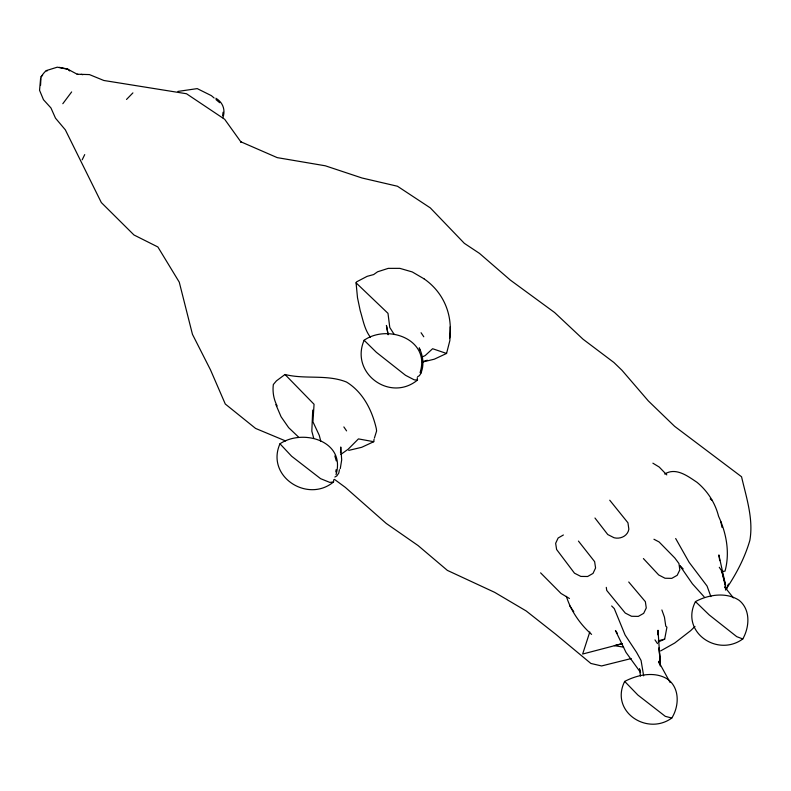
<?xml version="1.0" encoding="UTF-8"?>
<svg xmlns="http://www.w3.org/2000/svg" width="791" height="791" viewBox="0 0 791 791"><rect width="100%" height="100%" fill="white"/><g stroke="black" fill="none" stroke-linecap="round" stroke-linejoin="round"><path stroke-width="1.19" d="M417.628 376.704L419.428 375.656L420.723 373.56L420.743 371.404M423.976 278.778L423.976 278.778C443.613 292.324 452.838 314.64 449.723 337.975M450.208 326.861L449.871 340.496L446.559 353.458L434.308 359.193L422.345 362.08M312.712 410.094L311.822 431.174L313.661 438.016M657.746 634.778L658.013 630.269L660.169 662.383M336.007 474.679C346.092 440.953 302.854 428.356 279.974 443.8C265.519 476.32 307.62 503.59 333.545 481.946L333.713 479.761M42.605 75.303A5.339 0.831 -51.9 0 0 41.013 76.915L40.559 85.319M40.578 78.764L39.55 90.283L43.465 99.696L50.94 107.932L55.499 118.175L65.337 129.843L101.327 202.565L133.966 234.976L157.884 246.98L179.26 282.15L192.46 334.346L210.505 369.901L225.277 404.013L255.582 428.425L285.61 440.953M222.864 117.75C225.682 110.038 222.983 102.385 215.864 98.242M348.732 450.395L361.705 447.301L373.748 441.704L374.054 439.193M222.597 115.694L223.092 112.213M335.789 471.96L336.106 469.706M340.506 452.808L340.763 446.984L341.692 459.868L340.268 468.668M420.08 372.601C430.739 339.22 387.392 323.895 364.127 340.268C349.82 373.055 390.072 402.609 417.5 380.056L417.243 377.712M658.191 642.025L664.677 639.148L666.932 627.194L665.765 626.106L664.45 617.158L661.879 609.96M339.418 469.725L338.795 473.008L336.808 475.945L334.86 477.032M374.42 438.016L376.605 430.976L376.298 428.564C372.077 410.252 363.029 392.178 346.517 382.043C326.851 374.133 305.237 379.611 285.007 374.489L276.425 380.866L273.34 384.515C272.401 391.812 273.706 399.415 277.127 405.941M69.608 70.953L68.046 69.311L57.268 67.186L46.194 70.617M624.682 681.417C609.673 711.188 646.83 736.223 671.796 718.04C679.064 706.462 679.944 688.941 668.435 679.706C655.472 670.837 637.744 674.585 624.682 681.417L637.912 695.071L665.29 716.339L671.796 718.04M695.457 601.605C679.944 631.722 717.269 657.667 742.789 638.96C749.532 627.085 750.738 609.792 739.229 600.389C726.326 591.777 708.439 594.555 695.457 601.605L709.24 614.953L736.747 636.656L742.789 638.96M420.723 373.56C424.441 365.313 423.047 355.792 419.24 347.852L419.972 350.532M726.356 589.513L728.432 583.995M589.799 631.969L582.651 654.038L621.716 643.815M82.195 159.812L84.716 154.611M370.495 337.322C364.473 329.56 363.049 319.811 360.231 310.734L357.502 297.732L356.069 282.842L356.543 281.883L367.143 276.336L373.649 274.566L377.584 271.788L388.233 268.367L399.86 268.357L412.279 271.946L423.936 278.758M41.013 76.915L43.297 73.711A5.339 0.831 -51.9 0 1 45.759 71.061L47.272 70.814M725.446 590.066C735.877 574.75 744.687 558.219 749.858 540.362C753.605 519.034 746.338 497.46 741.553 476.765L674.614 426.329L648.323 400.918L621.963 370.267L613.885 362.476L583.056 339.23L554.62 312.534L510.304 280.073L479.494 253.397L464.347 243.341L430.284 207.875L397.458 186.241L362.011 177.995L325.299 165.794L277.216 157.627L240.573 141.668L241.087 142.192L224.684 119.293L186.488 93.743L103.809 80.474L89.432 74.591L77.162 74.225L67.344 68.955L59.216 67.334M62.815 103.71L71.645 91.934M126.52 99.448L132.908 92.893M340.812 454.439L348.149 449.239L358.432 438.896L373.748 441.704M694.982 626.472L690.632 630.674L674.743 643.004L660.564 650.953M563.39 534.983L558.139 537.999L555.648 543.308L556.607 549.488L574.484 573.188L580.841 576.421L587.614 576.501L593.013 573.416L595.574 567.987L594.634 561.659L578.448 541.084M422.374 356.889L425.192 355.564L432.608 348.722L446.559 353.458M664.717 474.046C675.989 466.977 687.834 476.231 697.049 482.342C707.609 491.092 715.232 502.987 718.574 516.296C726.445 533.312 730.063 552.78 725.011 571.151L721.362 571.517M422.75 361.665L427.308 360.212M658.28 640.809L664.677 639.148M622.092 643.666L614.33 645.634L623.615 647.147M631.208 658.557L601.575 665.953L590.867 663.451L555.786 634.303L526.163 610.949L494.662 592.35L447.37 570.39L418.093 545.572L386.285 523.474L345.301 487.355L334.435 479.346M82.847 74.71L81.216 74.344M177.886 91.43L197.226 88.612L211.385 95.652L214.143 98.005M333.545 481.946L329.798 482.401L320.573 478.654L291.632 456.239L279.974 443.8M77.172 74.235L77.765 74.245M417.5 380.056L414.266 379.848L405.526 375.31L376.387 352.321L364.127 340.268M653.939 539.254L659.081 541.944L674.802 557.962L678.945 563.528L679.815 569.876L677.195 575.294L671.786 578.359L665.023 578.241L658.715 574.968L643.409 558.565M569.451 598.49L561.056 593.487L540.599 572.852M652.882 463.18L659.2 467.026L666.803 474.897M710.229 498.943L712.207 500.367M215.983 99.577L219.671 102.711M298.306 436.84L288.646 427.644L281.062 416.738L275.861 404.567M356.069 282.842L387.986 313.335L389.795 327.523L394.274 334.544M591.589 634.392C580.139 624.287 570.993 611.048 566.396 596.444L566.356 596.345M683.157 568.877L679.855 565.644L692.412 583.817L704.148 596.839M611.661 605.975L614.261 608.566L625.088 634.985L636.567 652.357L641.076 660.475L643.656 675.86M285.007 374.489L314.057 404.27L312.949 421.83L319.248 435.307L320.79 441.22M628.726 581.988L645.367 601.684L646.267 607.963L643.676 613.341L638.288 616.387L631.554 616.278L625.256 613.055L606.746 590.442L606.292 587.367M640.601 672.528L625.997 652.357L615.438 630.516L617.336 633.334M609.742 500.219L627.945 522.792L628.855 529.169C627.757 536.011 620.381 539.373 614.093 537.761L607.755 534.538L594.961 518.016M733.395 597.887L724.675 586.912L725.851 589.107M343.858 426.932L346.577 430.887M569.599 605.679L573.752 611.69M421.059 332.724L423.778 336.768M654.978 639.889L657.479 643.627M719.286 567.285L721.788 571.092L726.178 589.552M675.672 538.513L689.119 562.322L707.055 586.042L710.891 596.612M670.115 682.504L658.508 661.345L660.327 665.973L659.111 647.78L659.902 658.725M334.85 455.923L336.284 460.906M721.788 571.092L725.604 585.399L718.861 554.926L719.701 560.582M640.156 671.252L639.524 668.781L640.492 676.058M720.838 521.595L721.975 527.32M388.124 334.761L386.423 325.427L387.966 333.762"/></g></svg>
